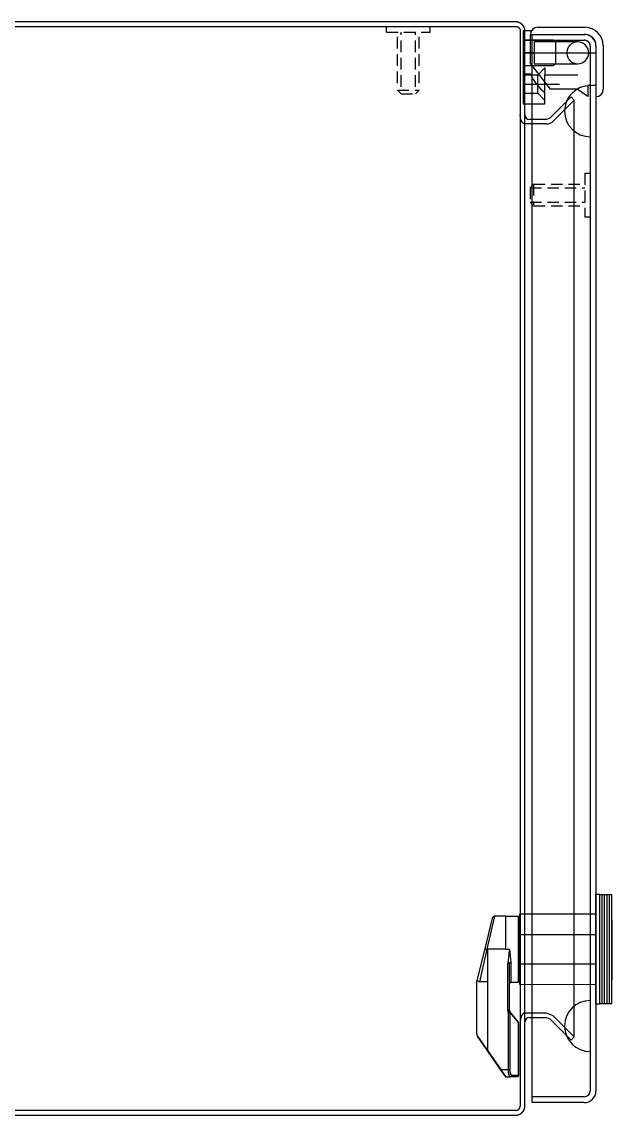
# Model space of a CAD drawing. Header units: millimetres. Extents: x 0 to 3797, y 0 to 1394.
# Drawn here: x 1819.9 to 1981.9, y 1086.9 to 1386.9 of the extents above; entities that cross this region are included whole.
import ezdxf

# ---------------------------------------------------------------- set-up
doc = ezdxf.new("R2010")
doc.units = ezdxf.units.MM
for name, pattern in [('ACAD_ISO03W100', [30, 12, -18]), ('CENTER', [50.8, 31.75, -6.35, 6.35, -6.35]), ('HIDDEN', [9.525, 6.35, -3.175]), ('HIDDEN2', [4.7625, 3.175, -1.5875])]:
    doc.linetypes.add(name, pattern=pattern)

msp = doc.modelspace()

# ---------------------------------------------------------------- linework, layer by layer
for p, q in [((1955.496, 1386.874), (1660.465, 1386.875)), ((1955.552, 1386.872), (1955.496, 1386.874)), ((1955.608, 1386.869), (1955.552, 1386.872)), ((1955.665, 1386.865), (1955.608, 1386.869)), ((1955.722, 1386.859), (1955.665, 1386.865)), ((1955.779, 1386.852), (1955.722, 1386.859)), ((1955.837, 1386.843), (1955.779, 1386.852)), ((1955.895, 1386.833), (1955.837, 1386.843)), ((1955.953, 1386.822), (1955.895, 1386.833)), ((1956.011, 1386.809), (1955.953, 1386.822)), ((1956.07, 1386.794), (1956.011, 1386.809)), ((1956.128, 1386.778), (1956.07, 1386.794)), ((1956.186, 1386.761), (1956.128, 1386.778)), ((1956.245, 1386.742), (1956.186, 1386.761)), ((1956.303, 1386.721), (1956.245, 1386.742)), ((1956.36, 1386.699), (1956.303, 1386.721)), ((1956.418, 1386.676), (1956.36, 1386.699)), ((1956.475, 1386.65), (1956.418, 1386.676)), ((1956.532, 1386.624), (1956.475, 1386.65)), ((1956.588, 1386.595), (1956.532, 1386.624)), ((1956.644, 1386.566), (1956.588, 1386.595)), ((1956.7, 1386.534), (1956.644, 1386.566)), ((1956.754, 1386.502), (1956.7, 1386.534)), ((1956.808, 1386.467), (1956.754, 1386.502)), ((1956.861, 1386.431), (1956.808, 1386.467)), ((1956.914, 1386.394), (1956.861, 1386.431)), ((1956.965, 1386.356), (1956.914, 1386.394)), ((1957.016, 1386.316), (1956.965, 1386.356)), ((1957.065, 1386.274), (1957.016, 1386.316)), ((1957.114, 1386.232), (1957.065, 1386.274)), ((1957.162, 1386.188), (1957.114, 1386.232)), ((1957.208, 1386.142), (1957.162, 1386.188)), ((1957.253, 1386.096), (1957.208, 1386.142)), ((1957.297, 1386.049), (1957.253, 1386.096)), ((1957.34, 1386), (1957.297, 1386.049)), ((1957.381, 1385.95), (1957.34, 1386)), ((1957.421, 1385.9), (1957.381, 1385.95)), ((1957.46, 1385.848), (1957.421, 1385.9)), ((1957.497, 1385.796), (1957.46, 1385.848)), ((1957.533, 1385.743), (1957.497, 1385.796)), ((1957.567, 1385.689), (1957.533, 1385.743)), ((1957.6, 1385.634), (1957.567, 1385.689)), ((1660.465, 1385.625), (1955.471, 1385.624)), ((1919.965, 1385.575), (1931.965, 1385.575)), ((1955.471, 1385.624), (1955.498, 1385.623)), ((1955.498, 1385.623), (1955.527, 1385.622)), ((1955.527, 1385.622), (1955.555, 1385.62)), ((1955.555, 1385.62), (1955.584, 1385.617)), ((1955.584, 1385.617), (1955.612, 1385.613)), ((1955.612, 1385.613), (1955.641, 1385.609)), ((1955.641, 1385.609), (1955.67, 1385.604)), ((1955.67, 1385.604), (1955.699, 1385.598)), ((1955.699, 1385.598), (1955.728, 1385.592)), ((1955.728, 1385.592), (1955.758, 1385.584)), ((1955.758, 1385.584), (1955.787, 1385.576)), ((1955.787, 1385.576), (1955.816, 1385.568)), ((1955.816, 1385.568), (1955.845, 1385.558)), ((1955.845, 1385.558), (1955.874, 1385.548)), ((1955.874, 1385.548), (1955.903, 1385.537)), ((1955.903, 1385.537), (1955.932, 1385.525)), ((1955.932, 1385.525), (1955.96, 1385.513)), ((1955.96, 1385.513), (1955.989, 1385.499)), ((1955.989, 1385.499), (1956.017, 1385.485)), ((1956.017, 1385.485), (1956.045, 1385.47)), ((1956.045, 1385.47), (1956.072, 1385.455)), ((1956.072, 1385.455), (1956.1, 1385.438)), ((1956.1, 1385.438), (1956.127, 1385.421)), ((1956.127, 1385.421), (1956.153, 1385.403)), ((1956.153, 1385.403), (1956.18, 1385.384)), ((1956.18, 1385.384), (1956.205, 1385.365)), ((1956.205, 1385.365), (1956.231, 1385.345)), ((1956.231, 1385.345), (1956.255, 1385.324)), ((1956.255, 1385.324), (1956.28, 1385.303)), ((1956.28, 1385.303), (1956.303, 1385.281)), ((1956.303, 1385.281), (1956.327, 1385.259)), ((1956.327, 1385.259), (1956.349, 1385.235)), ((1956.349, 1385.235), (1956.371, 1385.212)), ((1956.371, 1385.212), (1956.393, 1385.187)), ((1956.393, 1385.187), (1956.413, 1385.163)), ((1956.413, 1385.163), (1956.433, 1385.137)), ((1956.433, 1385.137), (1956.453, 1385.112)), ((1956.453, 1385.112), (1956.471, 1385.085)), ((1956.471, 1385.085), (1956.489, 1385.059)), ((1956.489, 1385.059), (1956.506, 1385.032)), ((1956.506, 1385.032), (1956.523, 1385.004)), ((1956.523, 1385.004), (1956.538, 1384.977)), ((1956.538, 1384.977), (1956.553, 1384.949)), ((1956.553, 1384.949), (1956.567, 1384.921)), ((1956.567, 1384.921), (1956.581, 1384.892)), ((1956.581, 1384.892), (1956.593, 1384.864)), ((1956.593, 1384.864), (1956.605, 1384.835)), ((1956.605, 1384.835), (1956.616, 1384.806)), ((1956.616, 1384.806), (1956.626, 1384.777)), ((1956.626, 1384.777), (1956.636, 1384.748)), ((1956.636, 1384.748), (1956.645, 1384.719)), ((1956.645, 1384.719), (1956.652, 1384.689)), ((1956.652, 1384.689), (1956.66, 1384.66)), ((1956.66, 1384.66), (1956.666, 1384.631)), ((1956.666, 1384.631), (1956.672, 1384.602)), ((1956.672, 1384.602), (1956.677, 1384.573)), ((1956.677, 1384.573), (1956.681, 1384.544)), ((1956.681, 1384.544), (1956.685, 1384.516)), ((1956.685, 1384.516), (1956.688, 1384.487)), ((1956.688, 1384.487), (1956.69, 1384.459)), ((1956.69, 1384.459), (1956.692, 1384.43)), ((1956.692, 1384.43), (1956.692, 1384.402)), ((1956.692, 1384.402), (1956.693, 1384.375)), ((1956.693, 1384.375), (1956.693, 1089.449)), ((1959.733, 1384.375), (1957.465, 1384.375)), ((1957.465, 1384.375), (1957.465, 1368.375)), ((1957.465, 1384.375), (1957.465, 1364.375)), ((1957.631, 1385.579), (1957.6, 1385.634)), ((1957.661, 1385.523), (1957.631, 1385.579)), ((1957.689, 1385.467), (1957.661, 1385.523)), ((1957.716, 1385.41), (1957.689, 1385.467)), ((1957.741, 1385.353), (1957.716, 1385.41)), ((1957.765, 1385.295), (1957.741, 1385.353)), ((1957.787, 1385.237), (1957.765, 1385.295)), ((1957.807, 1385.179), (1957.787, 1385.237)), ((1957.826, 1385.121), (1957.807, 1385.179)), ((1957.844, 1385.063), (1957.826, 1385.121)), ((1957.86, 1385.004), (1957.844, 1385.063)), ((1957.874, 1384.946), (1957.86, 1385.004)), ((1957.887, 1384.888), (1957.874, 1384.946)), ((1957.898, 1384.83), (1957.887, 1384.888)), ((1957.908, 1384.772), (1957.898, 1384.83)), ((1957.917, 1384.714), (1957.908, 1384.772)), ((1957.924, 1384.656), (1957.917, 1384.714)), ((1957.93, 1384.599), (1957.924, 1384.656)), ((1957.934, 1384.543), (1957.93, 1384.599)), ((1957.938, 1384.486), (1957.934, 1384.543)), ((1957.94, 1384.43), (1957.938, 1384.486)), ((1957.94, 1384.375), (1957.94, 1384.43)), ((1957.94, 1089.949), (1957.94, 1384.375)), ((1959.465, 1375.375), (1959.465, 1383.375)), ((1959.465, 1383.375), (1974.465, 1383.375)), ((1959.965, 1383.432), (1974.265, 1383.432)), ((1959.965, 1090.392), (1959.965, 1383.432)), ((1959.965, 1383.432), (1974.265, 1383.432)), ((1959.965, 1383.432), (1974.265, 1383.432)), ((1961.465, 1385.375), (1974.465, 1385.375)), ((1957.465, 1381.875), (1959.465, 1381.875)), ((1959.965, 1381.832), (1974.265, 1381.832)), ((1972.465, 1381.375), (1960.465, 1381.375)), ((1960.465, 1381.375), (1960.465, 1375.375)), ((1975.865, 1380.232), (1975.865, 1093.592)), ((1977.465, 1380.375), (1977.465, 1366.375)), ((1977.465, 1380.232), (1977.465, 1093.592)), ((1979.465, 1380.375), (1979.465, 1368.375)), ((1957.465, 1374.875), (1959.854, 1374.875)), ((1959.465, 1375.375), (1964.909, 1368.375)), ((1960.465, 1375.375), (1972.465, 1375.375)), ((1957.465, 1372.575), (1959.49, 1372.575)), ((1963.465, 1364.375), (1963.465, 1372.375)), ((1972.265, 1368.375), (1964.909, 1368.375)), ((1975.265, 1366.375), (1972.265, 1368.375)), ((1977.465, 1369.375), (1975.265, 1369.375)), ((1975.265, 1369.375), (1975.265, 1366.375)), ((1975.865, 1369.375), (1975.865, 1355.375)), ((1963.465, 1364.375), (1963.465, 1367.375)), ((1970.627, 1366.312), (1964.806, 1360.491)), ((1971.511, 1365.428), (1965.69, 1359.607)), ((1971.511, 1365.428), (1970.627, 1366.312)), ((1971.511, 1108.396), (1971.511, 1365.428)), ((1957.465, 1364.375), (1963.465, 1364.375)), ((1956.691, 1361.264), (1956.69, 1361.375)), ((1956.695, 1361.152), (1956.691, 1361.264)), ((1956.701, 1361.039), (1956.695, 1361.152)), ((1956.709, 1360.926), (1956.701, 1361.039)), ((1956.72, 1360.812), (1956.709, 1360.926)), ((1956.734, 1360.698), (1956.72, 1360.812)), ((1956.751, 1360.585), (1956.734, 1360.698)), ((1956.771, 1360.473), (1956.751, 1360.585)), ((1956.793, 1360.361), (1956.771, 1360.473)), ((1956.819, 1360.251), (1956.793, 1360.361)), ((1956.848, 1360.143), (1956.819, 1360.251)), ((1956.88, 1360.037), (1956.848, 1360.143)), ((1956.897, 1359.985), (1956.88, 1360.037)), ((1956.915, 1359.934), (1956.897, 1359.985)), ((1956.934, 1359.883), (1956.915, 1359.934)), ((1956.953, 1359.834), (1956.934, 1359.883)), ((1956.973, 1359.785), (1956.953, 1359.834)), ((1956.994, 1359.737), (1956.973, 1359.785)), ((1957.016, 1359.689), (1956.994, 1359.737)), ((1957.039, 1359.643), (1957.016, 1359.689)), ((1957.062, 1359.598), (1957.039, 1359.643)), ((1957.086, 1359.554), (1957.062, 1359.598)), ((1957.11, 1359.511), (1957.086, 1359.554)), ((1957.136, 1359.469), (1957.11, 1359.511)), ((1957.162, 1359.429), (1957.136, 1359.469)), ((1957.188, 1359.389), (1957.162, 1359.429)), ((1957.216, 1359.351), (1957.188, 1359.389)), ((1957.244, 1359.314), (1957.216, 1359.351)), ((1957.272, 1359.279), (1957.244, 1359.314)), ((1957.301, 1359.245), (1957.272, 1359.279)), ((1957.331, 1359.212), (1957.301, 1359.245)), ((1957.361, 1359.181), (1957.331, 1359.212)), ((1957.392, 1359.151), (1957.361, 1359.181)), ((1957.423, 1359.123), (1957.392, 1359.151)), ((1957.455, 1359.096), (1957.423, 1359.123)), ((1957.471, 1359.083), (1957.455, 1359.096)), ((1957.487, 1359.07), (1957.471, 1359.083)), ((1957.503, 1359.058), (1957.487, 1359.07)), ((1957.52, 1359.046), (1957.503, 1359.058)), ((1957.536, 1359.035), (1957.52, 1359.046)), ((1957.553, 1359.024), (1957.536, 1359.035)), ((1957.569, 1359.014), (1957.553, 1359.024)), ((1957.586, 1359.003), (1957.569, 1359.014)), ((1957.603, 1358.994), (1957.586, 1359.003)), ((1957.62, 1358.984), (1957.603, 1358.994)), ((1957.637, 1358.975), (1957.62, 1358.984)), ((1957.654, 1358.967), (1957.637, 1358.975)), ((1957.671, 1358.958), (1957.654, 1358.967)), ((1957.688, 1358.95), (1957.671, 1358.958)), ((1957.705, 1358.943), (1957.688, 1358.95)), ((1957.723, 1358.936), (1957.705, 1358.943)), ((1957.74, 1358.929), (1957.723, 1358.936)), ((1957.757, 1358.923), (1957.74, 1358.929)), ((1957.775, 1358.917), (1957.757, 1358.923)), ((1957.792, 1358.912), (1957.775, 1358.917)), ((1957.81, 1358.907), (1957.792, 1358.912)), ((1957.827, 1358.902), (1957.81, 1358.907)), ((1957.845, 1358.897), (1957.827, 1358.902)), ((1957.863, 1358.894), (1957.845, 1358.897)), ((1957.88, 1358.89), (1957.863, 1358.894)), ((1957.898, 1358.887), (1957.88, 1358.89)), ((1957.916, 1358.884), (1957.898, 1358.887)), ((1957.933, 1358.882), (1957.916, 1358.884)), ((1957.951, 1358.88), (1957.933, 1358.882)), ((1957.969, 1358.878), (1957.951, 1358.88)), ((1957.987, 1358.877), (1957.969, 1358.878)), ((1958.004, 1358.876), (1957.987, 1358.877)), ((1958.022, 1358.875), (1958.004, 1358.876)), ((1958.04, 1358.875), (1958.022, 1358.875)), ((1963.922, 1358.875), (1958.04, 1358.875)), ((1963.922, 1360.125), (1959.19, 1360.125)), ((1964.806, 1360.491), (1963.922, 1360.125)), ((1975.865, 1345.375), (1975.865, 1333.375)), ((1975.865, 1118.392), (1975.865, 1104.392)), ((1956.706, 1112.802), (1956.7, 1112.689)), ((1956.714, 1112.915), (1956.706, 1112.802)), ((1956.726, 1113.029), (1956.714, 1112.915)), ((1956.74, 1113.143), (1956.726, 1113.029)), ((1956.756, 1113.256), (1956.74, 1113.143)), ((1956.776, 1113.368), (1956.756, 1113.256)), ((1956.799, 1113.48), (1956.776, 1113.368)), ((1956.825, 1113.59), (1956.799, 1113.48)), ((1956.854, 1113.698), (1956.825, 1113.59)), ((1956.886, 1113.804), (1956.854, 1113.698)), ((1956.903, 1113.856), (1956.886, 1113.804)), ((1956.921, 1113.907), (1956.903, 1113.856)), ((1956.94, 1113.957), (1956.921, 1113.907)), ((1956.959, 1114.007), (1956.94, 1113.957)), ((1956.98, 1114.056), (1956.959, 1114.007)), ((1957.001, 1114.104), (1956.98, 1114.056)), ((1957.023, 1114.151), (1957.001, 1114.104)), ((1957.045, 1114.197), (1957.023, 1114.151)), ((1957.068, 1114.243), (1957.045, 1114.197)), ((1957.092, 1114.287), (1957.068, 1114.243)), ((1957.117, 1114.33), (1957.092, 1114.287)), ((1957.142, 1114.371), (1957.117, 1114.33)), ((1957.169, 1114.412), (1957.142, 1114.371)), ((1957.195, 1114.451), (1957.169, 1114.412)), ((1957.223, 1114.489), (1957.195, 1114.451)), ((1957.251, 1114.526), (1957.223, 1114.489)), ((1957.279, 1114.562), (1957.251, 1114.526)), ((1957.308, 1114.596), (1957.279, 1114.562)), ((1957.338, 1114.628), (1957.308, 1114.596)), ((1957.368, 1114.66), (1957.338, 1114.628)), ((1957.399, 1114.689), (1957.368, 1114.66)), ((1957.43, 1114.718), (1957.399, 1114.689)), ((1957.462, 1114.745), (1957.43, 1114.718)), ((1957.478, 1114.757), (1957.462, 1114.745)), ((1957.494, 1114.77), (1957.478, 1114.757)), ((1957.511, 1114.782), (1957.494, 1114.77)), ((1957.527, 1114.794), (1957.511, 1114.782)), ((1957.544, 1114.805), (1957.527, 1114.794)), ((1957.56, 1114.816), (1957.544, 1114.805)), ((1957.577, 1114.827), (1957.56, 1114.816)), ((1957.593, 1114.837), (1957.577, 1114.827)), ((1957.61, 1114.846), (1957.593, 1114.837)), ((1957.627, 1114.856), (1957.61, 1114.846)), ((1957.644, 1114.865), (1957.627, 1114.856)), ((1957.661, 1114.873), (1957.644, 1114.865)), ((1957.678, 1114.882), (1957.661, 1114.873)), ((1957.695, 1114.889), (1957.678, 1114.882)), ((1957.713, 1114.897), (1957.695, 1114.889)), ((1957.73, 1114.904), (1957.713, 1114.897)), ((1957.747, 1114.911), (1957.73, 1114.904)), ((1957.765, 1114.917), (1957.747, 1114.911)), ((1957.782, 1114.923), (1957.765, 1114.917)), ((1957.8, 1114.928), (1957.782, 1114.923)), ((1957.817, 1114.933), (1957.8, 1114.928)), ((1957.835, 1114.938), (1957.817, 1114.933)), ((1957.852, 1114.942), (1957.835, 1114.938)), ((1957.87, 1114.946), (1957.852, 1114.942)), ((1957.888, 1114.95), (1957.87, 1114.946)), ((1957.905, 1114.953), (1957.888, 1114.95)), ((1957.923, 1114.956), (1957.905, 1114.953)), ((1957.941, 1114.958), (1957.923, 1114.956)), ((1957.959, 1114.96), (1957.941, 1114.958)), ((1957.976, 1114.962), (1957.959, 1114.96)), ((1957.994, 1114.963), (1957.976, 1114.962)), ((1958.012, 1114.964), (1957.994, 1114.963)), ((1958.03, 1114.964), (1958.012, 1114.964)), ((1958.047, 1114.965), (1958.03, 1114.964)), ((1963.93, 1114.958), (1958.047, 1114.965)), ((1959.19, 1113.699), (1963.922, 1113.699)), ((1963.922, 1113.699), (1964.806, 1113.333)), ((1965.697, 1114.224), (1963.93, 1114.958)), ((1964.806, 1113.333), (1970.627, 1107.512)), ((1971.511, 1108.396), (1965.697, 1114.224)), ((1956.696, 1112.577), (1956.695, 1112.466)), ((1956.7, 1112.689), (1956.696, 1112.577)), ((1970.627, 1107.512), (1971.511, 1108.396)), ((1974.265, 1091.992), (1959.965, 1091.992)), ((1957.826, 1088.703), (1957.844, 1088.761)), ((1957.844, 1088.761), (1957.86, 1088.82)), ((1957.86, 1088.82), (1957.874, 1088.878)), ((1957.874, 1088.878), (1957.887, 1088.936)), ((1957.887, 1088.936), (1957.898, 1088.994)), ((1957.898, 1088.994), (1957.908, 1089.052)), ((1957.908, 1089.052), (1957.917, 1089.11)), ((1957.917, 1089.11), (1957.924, 1089.167)), ((1957.924, 1089.167), (1957.93, 1089.225)), ((1957.93, 1089.225), (1957.934, 1089.281)), ((1957.934, 1089.281), (1957.938, 1089.338)), ((1957.938, 1089.338), (1957.94, 1089.394)), ((1957.94, 1089.449), (1957.94, 1089.949)), ((1957.94, 1089.394), (1957.94, 1089.449)), ((1974.265, 1090.392), (1959.965, 1090.392)), ((1660.44, 1086.95), (1955.496, 1086.95)), ((1955.443, 1088.199), (1660.465, 1088.199)), ((1955.496, 1086.95), (1955.552, 1086.952)), ((1955.552, 1086.952), (1955.608, 1086.955)), ((1955.608, 1086.955), (1955.665, 1086.959)), ((1955.665, 1086.959), (1955.722, 1086.965)), ((1955.722, 1086.965), (1955.779, 1086.972)), ((1955.779, 1086.972), (1955.837, 1086.981)), ((1955.837, 1086.981), (1955.895, 1086.991)), ((1955.895, 1086.991), (1955.953, 1087.002)), ((1955.953, 1087.002), (1956.011, 1087.015)), ((1956.011, 1087.015), (1956.07, 1087.03)), ((1956.07, 1087.03), (1956.128, 1087.046)), ((1956.128, 1087.046), (1956.186, 1087.063)), ((1956.186, 1087.063), (1956.245, 1087.082)), ((1956.245, 1087.082), (1956.303, 1087.103)), ((1956.303, 1087.103), (1956.36, 1087.125)), ((1956.36, 1087.125), (1956.418, 1087.148)), ((1956.418, 1087.148), (1956.475, 1087.173)), ((1956.475, 1087.173), (1956.532, 1087.2)), ((1956.532, 1087.2), (1956.588, 1087.228)), ((1956.588, 1087.228), (1956.644, 1087.258)), ((1956.644, 1087.258), (1956.7, 1087.29)), ((1956.7, 1087.29), (1956.754, 1087.322)), ((1956.754, 1087.322), (1956.808, 1087.357)), ((1956.808, 1087.357), (1956.861, 1087.392)), ((1956.861, 1087.392), (1956.914, 1087.43)), ((1956.914, 1087.43), (1956.965, 1087.468)), ((1956.965, 1087.468), (1957.016, 1087.508)), ((1957.016, 1087.508), (1957.065, 1087.55)), ((1957.065, 1087.55), (1957.114, 1087.592)), ((1957.114, 1087.592), (1957.162, 1087.636)), ((1957.162, 1087.636), (1957.208, 1087.681)), ((1957.208, 1087.681), (1957.253, 1087.728)), ((1957.253, 1087.728), (1957.297, 1087.775)), ((1957.297, 1087.775), (1957.34, 1087.824)), ((1957.34, 1087.824), (1957.381, 1087.873)), ((1957.381, 1087.873), (1957.421, 1087.924)), ((1957.421, 1087.924), (1957.46, 1087.976)), ((1957.46, 1087.976), (1957.497, 1088.028)), ((1957.497, 1088.028), (1957.533, 1088.081)), ((1957.533, 1088.081), (1957.567, 1088.135)), ((1957.567, 1088.135), (1957.6, 1088.19)), ((1957.6, 1088.19), (1957.631, 1088.245)), ((1957.631, 1088.245), (1957.661, 1088.301)), ((1957.661, 1088.301), (1957.689, 1088.357)), ((1957.689, 1088.357), (1957.716, 1088.414)), ((1957.716, 1088.414), (1957.741, 1088.471)), ((1957.741, 1088.471), (1957.765, 1088.529)), ((1957.765, 1088.529), (1957.787, 1088.587)), ((1957.787, 1088.587), (1957.807, 1088.645)), ((1957.807, 1088.645), (1957.826, 1088.703))]:
    msp.add_line(p, q)
at = {"color": 9, "linetype": 'HIDDEN2'}
for p, q in [((1919.965, 1384.075), (1919.965, 1385.575)), ((1919.965, 1384.075), (1931.965, 1384.075)), ((1922.965, 1370.075), (1922.965, 1384.075)), ((1923.965, 1369.075), (1923.965, 1384.075)), ((1927.965, 1369.075), (1927.965, 1384.075)), ((1928.965, 1370.075), (1928.965, 1384.075)), ((1931.965, 1384.075), (1931.965, 1385.575)), ((1922.965, 1368.165), (1928.965, 1368.165)), ((1922.965, 1368.165), (1923.965, 1367.165)), ((1928.965, 1368.165), (1927.965, 1367.165)), ((1923.965, 1367.165), (1927.965, 1367.165)), ((1974.365, 1345.375), (1975.865, 1345.375)), ((1974.365, 1345.375), (1974.365, 1333.375)), ((1960.365, 1342.375), (1959.365, 1341.375)), ((1959.365, 1341.375), (1959.365, 1337.375)), ((1959.365, 1341.375), (1974.365, 1341.375)), ((1960.365, 1342.375), (1960.365, 1336.375)), ((1960.365, 1342.375), (1974.365, 1342.375)), ((1960.365, 1336.375), (1959.365, 1337.375)), ((1959.365, 1337.375), (1974.365, 1337.375)), ((1960.365, 1336.375), (1974.365, 1336.375)), ((1974.365, 1333.375), (1975.865, 1333.375))]:
    msp.add_line(p, q, dxfattribs=at)
at = {"linetype": 'ACAD_ISO03W100'}
for p, q in [((1965.465, 1381.875), (1957.465, 1381.875)), ((1957.465, 1381.875), (1957.465, 1374.875)), ((1966.465, 1375.875), (1966.465, 1380.875)), ((1957.465, 1374.875), (1965.465, 1374.875)), ((1961.465, 1372.275), (1963.465, 1374.275)), ((1963.465, 1374.275), (1963.465, 1372.375)), ((1961.465, 1372.275), (1957.465, 1372.275)), ((1957.465, 1372.275), (1957.465, 1367.275)), ((1961.465, 1367.275), (1961.465, 1372.275)), ((1963.465, 1372.375), (1972.465, 1372.375)), ((1957.465, 1369.775), (1967.465, 1369.775)), ((1957.465, 1367.275), (1961.465, 1367.275)), ((1961.465, 1367.275), (1963.465, 1365.275))]:
    msp.add_line(p, q, dxfattribs=at)
at = {"color": 9, "linetype": 'HIDDEN'}
msp.add_line((1959.965, 1381.832), (1974.265, 1381.832), dxfattribs=at)
msp.add_line((1959.965, 1381.832), (1974.265, 1381.832), dxfattribs=at)
at = {"linetype": 'CENTER'}
for p, q in [((1960.465, 1378.375), (1957.465, 1378.375)), ((1957.465, 1378.375), (1977.465, 1378.375))]:
    msp.add_line(p, q, dxfattribs=at)
at = {"color": 7}
for p, q in [((1977.465, 1117.45), (1977.465, 1147.45)), ((1978.439, 1147.45), (1977.465, 1147.45)), ((1978.439, 1147.45), (1979.182, 1147.45)), ((1978.439, 1147.45), (1978.439, 1117.45)), ((1979.182, 1147.45), (1979.838, 1147.45)), ((1979.182, 1117.45), (1979.182, 1147.45)), ((1979.838, 1147.45), (1980.493, 1147.45)), ((1979.838, 1117.45), (1979.838, 1147.45)), ((1980.493, 1147.45), (1981.148, 1147.45)), ((1980.493, 1117.45), (1980.493, 1147.45)), ((1981.148, 1147.45), (1981.802, 1147.45)), ((1981.148, 1117.45), (1981.148, 1147.45)), ((1981.802, 1117.45), (1981.802, 1147.45)), ((1949.009, 1140.952), (1946.948, 1132.594)), ((1949.611, 1141.497), (1947.528, 1132.45)), ((1952.715, 1141.513), (1949.611, 1141.5)), ((1952.715, 1132.452), (1952.715, 1141.513)), ((1952.715, 1141.512), (1956.215, 1141.499)), ((1956.215, 1123.399), (1956.215, 1141.499)), ((1977.465, 1142.12), (1956.465, 1142.05)), ((1956.465, 1142.05), (1956.465, 1136.518)), ((1981.901, 1140.184), (1981.802, 1140.829)), ((1981.901, 1140.184), (1981.802, 1140.184)), ((1981.901, 1124.317), (1981.901, 1140.184)), ((1956.465, 1137.164), (1956.215, 1137.163)), ((1956.465, 1136.518), (1977.465, 1136.54)), ((1956.465, 1128.381), (1956.465, 1136.518)), ((1946.948, 1132.594), (1944.9, 1124.289)), ((1947.528, 1132.45), (1945.476, 1123.537)), ((1947.528, 1132.45), (1947.715, 1132.45)), ((1952.715, 1132.449), (1947.715, 1132.449)), ((1947.715, 1132.449), (1947.715, 1105.167)), ((1952.715, 1132.449), (1953.715, 1132.449)), ((1953.715, 1132.449), (1954.114, 1128.813)), ((1953.314, 1115.785), (1953.314, 1128.652)), ((1953.392, 1128.652), (1953.314, 1128.652)), ((1953.467, 1128.652), (1953.392, 1128.652)), ((1953.537, 1128.652), (1953.467, 1128.652)), ((1953.597, 1128.652), (1953.537, 1128.652)), ((1953.647, 1128.652), (1953.597, 1128.652)), ((1953.684, 1128.652), (1953.647, 1128.652)), ((1953.707, 1128.652), (1953.684, 1128.652)), ((1953.715, 1128.652), (1953.707, 1128.652)), ((1953.723, 1128.683), (1953.715, 1128.652)), ((1953.715, 1115.785), (1953.715, 1128.652)), ((1953.745, 1128.713), (1953.723, 1128.683)), ((1953.782, 1128.741), (1953.745, 1128.713)), ((1953.832, 1128.765), (1953.782, 1128.741)), ((1953.892, 1128.785), (1953.832, 1128.765)), ((1953.961, 1128.8), (1953.892, 1128.785)), ((1954.036, 1128.809), (1953.961, 1128.8)), ((1954.114, 1128.813), (1954.036, 1128.809)), ((1954.114, 1128.813), (1954.114, 1123.392)), ((1956.215, 1127.736), (1956.465, 1127.735)), ((1977.465, 1128.359), (1956.465, 1128.381)), ((1956.465, 1128.381), (1956.465, 1122.85)), ((1944.715, 1123.298), (1944.773, 1123.777)), ((1944.715, 1123.298), (1944.715, 1109.445)), ((1944.9, 1124.289), (1944.773, 1123.777)), ((1947.715, 1123.531), (1945.476, 1123.537)), ((1954.114, 1123.392), (1956.216, 1123.399)), ((1956.465, 1122.849), (1977.465, 1122.779)), ((1981.901, 1124.317), (1981.802, 1124.317)), ((1981.802, 1123.721), (1981.9, 1124.253)), ((1981.9, 1124.253), (1981.802, 1124.253)), ((1981.9, 1124.253), (1981.901, 1124.317)), ((1953.314, 1115.785), (1953.597, 1115.785)), ((1953.373, 1115.368), (1953.314, 1115.785)), ((1953.597, 1115.785), (1953.752, 1115.379)), ((1953.597, 1115.785), (1953.715, 1115.785)), ((1953.715, 1115.785), (1953.715, 1115.692)), ((1977.465, 1117.45), (1978.439, 1117.45)), ((1979.182, 1117.45), (1978.439, 1117.45)), ((1979.838, 1117.45), (1979.182, 1117.45)), ((1980.493, 1117.45), (1979.838, 1117.45)), ((1981.148, 1117.45), (1980.493, 1117.45)), ((1981.802, 1117.45), (1981.148, 1117.45)), ((1953.373, 1115.368), (1953.752, 1115.379)), ((1953.433, 1114.951), (1953.373, 1115.368)), ((1953.663, 1114.951), (1953.433, 1114.951)), ((1953.433, 1099.452), (1953.433, 1114.951)), ((1953.663, 1114.951), (1953.752, 1115.379)), ((1953.81, 1114.951), (1953.663, 1114.951)), ((1953.715, 1115.692), (1953.752, 1115.379)), ((1953.721, 1115.529), (1953.727, 1115.548)), ((1953.727, 1115.548), (1953.729, 1115.578)), ((1953.739, 1115.462), (1953.809, 1115.341)), ((1953.76, 1115.42), (1953.743, 1115.481)), ((1953.87, 1115.223), (1953.752, 1115.379)), ((1953.844, 1115.017), (1953.752, 1115.379)), ((1956.121, 1112.585), (1953.809, 1115.341)), ((1953.809, 1115.341), (1953.87, 1115.223)), ((1953.844, 1115.017), (1953.81, 1114.951)), ((1953.81, 1114.951), (1953.81, 1099.452)), ((1953.878, 1115.084), (1953.844, 1115.017)), ((1953.87, 1115.223), (1953.878, 1115.084)), ((1956.191, 1112.328), (1953.878, 1115.084)), ((1956.215, 1112.328), (1956.191, 1112.328)), ((1956.191, 1097.845), (1956.191, 1112.328)), ((1956.215, 1112.328), (1956.215, 1097.845)), ((1944.715, 1109.445), (1944.715, 1109.43)), ((1944.983, 1108.589), (1952.217, 1098.181)), ((1944.983, 1108.574), (1944.983, 1108.589)), ((1952.217, 1098.166), (1944.983, 1108.574)), ((1947.715, 1105.167), (1947.715, 1105.156)), ((1947.983, 1104.22), (1947.92, 1104.348)), ((1947.983, 1104.23), (1947.938, 1104.322)), ((1947.983, 1104.3), (1947.983, 1104.31)), ((1947.983, 1104.31), (1951.357, 1099.456)), ((1952.217, 1098.208), (1947.983, 1104.3)), ((1947.983, 1104.23), (1952.217, 1098.139)), ((1947.983, 1104.22), (1947.983, 1104.23)), ((1951.294, 1099.456), (1947.983, 1104.22)), ((1952.693, 1097.454), (1951.294, 1099.456)), ((1952.742, 1097.453), (1951.357, 1099.456)), ((1951.358, 1099.457), (1953.433, 1099.452)), ((1952.217, 1098.181), (1952.217, 1098.208)), ((1952.715, 1097.489), (1952.217, 1098.208)), ((1952.217, 1098.181), (1952.715, 1097.467)), ((1952.217, 1098.166), (1952.217, 1098.139)), ((1952.323, 1098.013), (1952.217, 1098.166)), ((1952.217, 1098.139), (1952.695, 1097.454)), ((1952.711, 1097.453), (1952.323, 1098.013)), ((1953.438, 1099.186), (1953.433, 1099.452)), ((1953.433, 1099.452), (1953.494, 1099.452)), ((1953.445, 1099.053), (1953.438, 1099.186)), ((1953.454, 1098.922), (1953.445, 1099.053)), ((1953.466, 1098.792), (1953.454, 1098.922)), ((1953.48, 1098.665), (1953.466, 1098.792)), ((1953.504, 1098.491), (1953.48, 1098.665)), ((1953.494, 1099.452), (1953.554, 1099.452)), ((1953.519, 1098.407), (1953.504, 1098.491)), ((1953.534, 1098.326), (1953.519, 1098.407)), ((1953.551, 1098.243), (1953.534, 1098.326)), ((1953.569, 1098.164), (1953.551, 1098.243)), ((1953.554, 1099.452), (1953.611, 1099.452)), ((1953.589, 1098.088), (1953.569, 1098.164)), ((1953.61, 1098.015), (1953.589, 1098.088)), ((1953.629, 1097.953), (1953.61, 1098.015)), ((1953.611, 1099.452), (1953.663, 1099.452)), ((1953.65, 1097.893), (1953.629, 1097.953)), ((1953.671, 1097.837), (1953.65, 1097.893)), ((1953.663, 1099.452), (1953.711, 1099.452)), ((1953.693, 1097.784), (1953.671, 1097.837)), ((1953.706, 1097.757), (1953.693, 1097.784)), ((1953.718, 1097.73), (1953.706, 1097.757)), ((1953.711, 1099.452), (1953.752, 1099.452)), ((1953.731, 1097.705), (1953.718, 1097.73)), ((1953.752, 1099.452), (1953.785, 1099.452)), ((1953.785, 1099.452), (1953.81, 1099.452)), ((1953.81, 1099.452), (1953.812, 1099.344)), ((1953.812, 1099.344), (1953.816, 1099.237)), ((1953.816, 1099.237), (1953.822, 1099.13)), ((1953.822, 1099.13), (1953.829, 1099.051)), ((1953.829, 1099.051), (1953.837, 1098.974)), ((1953.837, 1098.974), (1953.846, 1098.897)), ((1953.846, 1098.897), (1953.857, 1098.823)), ((1953.857, 1098.823), (1953.869, 1098.75)), ((1953.869, 1098.75), (1953.883, 1098.679)), ((1953.883, 1098.679), (1953.897, 1098.61)), ((1953.897, 1098.61), (1953.913, 1098.543)), ((1953.913, 1098.543), (1953.93, 1098.479)), ((1953.93, 1098.479), (1953.948, 1098.417)), ((1953.948, 1098.417), (1953.967, 1098.359)), ((1953.967, 1098.359), (1953.987, 1098.302)), ((1953.987, 1098.302), (1954.008, 1098.249)), ((1954.008, 1098.249), (1954.019, 1098.224)), ((1954.019, 1098.224), (1954.03, 1098.199)), ((1954.03, 1098.199), (1954.041, 1098.175)), ((1954.041, 1098.175), (1954.052, 1098.152)), ((1954.052, 1098.152), (1954.064, 1098.13)), ((1954.064, 1098.13), (1954.076, 1098.108)), ((1954.076, 1098.108), (1954.088, 1098.088)), ((1954.088, 1098.088), (1954.1, 1098.068)), ((1954.1, 1098.068), (1954.112, 1098.049)), ((1954.112, 1098.049), (1954.124, 1098.03)), ((1954.124, 1098.03), (1954.137, 1098.013)), ((1954.137, 1098.013), (1954.149, 1097.996)), ((1954.149, 1097.996), (1954.162, 1097.981)), ((1954.162, 1097.981), (1954.175, 1097.966)), ((1954.175, 1097.966), (1954.182, 1097.959)), ((1954.182, 1097.959), (1954.188, 1097.952)), ((1954.188, 1097.952), (1954.195, 1097.945)), ((1954.195, 1097.945), (1954.201, 1097.939)), ((1954.201, 1097.939), (1954.208, 1097.933)), ((1954.208, 1097.933), (1954.214, 1097.927)), ((1954.214, 1097.927), (1954.221, 1097.921)), ((1954.221, 1097.921), (1954.228, 1097.916)), ((1954.228, 1097.916), (1954.234, 1097.91)), ((1954.234, 1097.91), (1954.241, 1097.905)), ((1954.241, 1097.905), (1954.248, 1097.9)), ((1954.248, 1097.9), (1954.255, 1097.896)), ((1954.255, 1097.896), (1954.261, 1097.891)), ((1954.261, 1097.891), (1954.268, 1097.887)), ((1954.268, 1097.887), (1954.275, 1097.883)), ((1954.275, 1097.883), (1954.282, 1097.879)), ((1954.282, 1097.879), (1954.289, 1097.876)), ((1954.392, 1097.85), (1954.286, 1097.572)), ((1954.289, 1097.876), (1954.295, 1097.872)), ((1954.295, 1097.872), (1954.302, 1097.869)), ((1954.302, 1097.869), (1954.309, 1097.866)), ((1954.309, 1097.866), (1954.316, 1097.864)), ((1954.316, 1097.864), (1954.323, 1097.861)), ((1954.323, 1097.861), (1954.326, 1097.86)), ((1954.326, 1097.86), (1954.33, 1097.859)), ((1954.33, 1097.859), (1954.333, 1097.858)), ((1954.333, 1097.858), (1954.337, 1097.857)), ((1954.337, 1097.857), (1954.34, 1097.857)), ((1954.34, 1097.857), (1954.343, 1097.856)), ((1954.343, 1097.856), (1954.35, 1097.855)), ((1954.35, 1097.855), (1954.357, 1097.853)), ((1954.357, 1097.853), (1954.364, 1097.853)), ((1954.364, 1097.853), (1954.378, 1097.851)), ((1954.378, 1097.851), (1954.392, 1097.85)), ((1956.191, 1097.845), (1954.392, 1097.85)), ((1956.191, 1097.845), (1956.085, 1097.567)), ((1956.215, 1097.845), (1956.097, 1097.562)), ((1956.215, 1097.845), (1956.191, 1097.845)), ((1952.695, 1097.454), (1952.693, 1097.454)), ((1952.695, 1097.454), (1952.715, 1097.453)), ((1952.742, 1097.453), (1952.711, 1097.453)), ((1952.715, 1097.467), (1952.715, 1097.489)), ((1952.742, 1097.453), (1954.015, 1097.45)), ((1953.744, 1097.68), (1953.731, 1097.705)), ((1953.757, 1097.657), (1953.744, 1097.68)), ((1953.771, 1097.635), (1953.757, 1097.657)), ((1953.784, 1097.614), (1953.771, 1097.635)), ((1953.798, 1097.595), (1953.784, 1097.614)), ((1953.808, 1097.581), (1953.798, 1097.595)), ((1953.819, 1097.567), (1953.808, 1097.581)), ((1953.825, 1097.56), (1953.819, 1097.567)), ((1953.831, 1097.553), (1953.825, 1097.56)), ((1953.837, 1097.546), (1953.831, 1097.553)), ((1953.843, 1097.54), (1953.837, 1097.546)), ((1953.85, 1097.532), (1953.843, 1097.54)), ((1953.857, 1097.526), (1953.85, 1097.532)), ((1953.864, 1097.519), (1953.857, 1097.526)), ((1953.871, 1097.513), (1953.864, 1097.519)), ((1953.879, 1097.506), (1953.871, 1097.513)), ((1953.886, 1097.5), (1953.879, 1097.506)), ((1953.894, 1097.494), (1953.886, 1097.5)), ((1953.902, 1097.489), (1953.894, 1097.494)), ((1953.906, 1097.486), (1953.902, 1097.489)), ((1953.911, 1097.483), (1953.906, 1097.486)), ((1953.915, 1097.48), (1953.911, 1097.483)), ((1953.919, 1097.478), (1953.915, 1097.48)), ((1953.923, 1097.475), (1953.919, 1097.478)), ((1953.928, 1097.473), (1953.923, 1097.475)), ((1953.932, 1097.471), (1953.928, 1097.473)), ((1953.936, 1097.469), (1953.932, 1097.471)), ((1953.941, 1097.466), (1953.936, 1097.469)), ((1953.946, 1097.464), (1953.941, 1097.466)), ((1953.95, 1097.462), (1953.946, 1097.464)), ((1953.955, 1097.461), (1953.95, 1097.462)), ((1953.96, 1097.459), (1953.955, 1097.461)), ((1953.965, 1097.458), (1953.96, 1097.459)), ((1953.969, 1097.456), (1953.965, 1097.458)), ((1953.974, 1097.455), (1953.969, 1097.456)), ((1953.977, 1097.455), (1953.974, 1097.455)), ((1953.979, 1097.454), (1953.977, 1097.455)), ((1953.984, 1097.453), (1953.979, 1097.454)), ((1953.989, 1097.452), (1953.984, 1097.453)), ((1953.995, 1097.452), (1953.989, 1097.452)), ((1954.005, 1097.451), (1953.995, 1097.452)), ((1954.015, 1097.45), (1954.005, 1097.451)), ((1954.286, 1097.572), (1954.015, 1097.45)), ((1955.814, 1097.445), (1954.015, 1097.45)), ((1956.085, 1097.567), (1955.814, 1097.445)), ((1956.097, 1097.562), (1955.814, 1097.445))]:
    msp.add_line(p, q, dxfattribs=at)
for centre, radius, start, end in [((1961.465, 1383.375), 2, 90, 180), ((1974.265, 1380.232), 3.2, 0, 90), ((1974.265, 1380.232), 3.2, 0, 90), ((1974.265, 1380.232), 3.2, 0, 90), ((1974.265, 1380.232), 3.2, 0, 90), ((1974.265, 1380.232), 3.2, 0, 90), ((1974.465, 1380.375), 5, 0, 90), ((1974.465, 1380.375), 3, 0, 90), ((1972.465, 1378.375), 3, 270, 90), ((1974.265, 1380.232), 1.6, 0.00002, 89.99998), ((1972.465, 1378.375), 14.213, 204.08469, 230.71059), ((1975.865, 1362.375), 7, 90, 270), ((1977.465, 1368.375), 2, 270, 0), ((1959.19, 1361.375), 1.25, 180, 270), ((1963.922, 1361.375), 2.5, 270, 315), ((1975.865, 1111.392), 7, 90, 270), ((1959.19, 1112.449), 1.25, 90, 180), ((1974.265, 1093.592), 3.2, 270, 360), ((1974.265, 1093.592), 1.6, 270, 360), ((1955.443, 1089.449), 1.25, 270, 0)]:
    msp.add_arc(centre, radius, start, end)
at = {"linetype": 'ACAD_ISO03W100'}
for centre, radius, start, end in [((1965.465, 1380.875), 1, 360, 90), ((1972.465, 1378.375), 3, 90, 270), ((1965.465, 1375.875), 1, 270, 360)]:
    msp.add_arc(centre, radius, start, end, dxfattribs=at)
at = {"color": 9, "linetype": 'HIDDEN'}
msp.add_arc((1974.265, 1380.232), 1.6, 360, 90, dxfattribs=at)
msp.add_arc((1974.265, 1380.232), 1.6, 360, 90, dxfattribs=at)
at = {"color": 7}
for centre, radius, start, end in [((1949.66, 1140.843), 0.659, 94.1638, 169.85178), ((1986.965, 1292.964), 165.287, 255.98918, 256.19641), ((1989.686, 1126.73), 36.423, 170.96587, 176.97564), ((1945.484, 1124.14), 0.603, 165.66723, 269.27179), ((1954.115, 1122.992), 0.4, 90.2, 180), ((1955.815, 1112.328), 0.4, 0, 40), ((1955.869, 1112.379), 0.326, 351.0285, 39.20753), ((1946.199, 1109.44), 1.484, 179.80553, 214.99475), ((1946.226, 1109.434), 1.511, 180.13192, 214.66799), ((1949.198, 1105.161), 1.483, 179.7983, 215.00228), ((1949.226, 1105.159), 1.511, 180.13192, 214.66799)]:
    msp.add_arc(centre, radius, start, end, dxfattribs=at)

doc.saveas('drawing.dxf')
